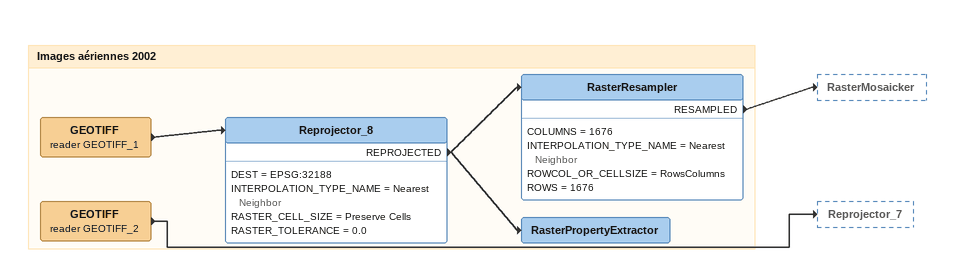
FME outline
Bookmark: Images aériennes 2002
GEOTIFF (reader GEOTIFF_1)
    -> Reprojector_8
Reprojector_8
    DEST = EPSG:32188
    INTERPOLATION_TYPE_NAME = Nearest Neighbor
    RASTER_CELL_SIZE = Preserve Cells
    RASTER_TOLERANCE = 0.0
    REPROJECTED -> RasterPropertyExtractor
    REPROJECTED -> RasterResampler
RasterResampler
    COLUMNS = 1676
    INTERPOLATION_TYPE_NAME = Nearest Neighbor
    ROWCOL_OR_CELLSIZE = RowsColumns
    ROWS = 1676
    RESAMPLED -> RasterMosaicker
RasterPropertyExtractor
GEOTIFF (reader GEOTIFF_2)
    -> Reprojector_7
